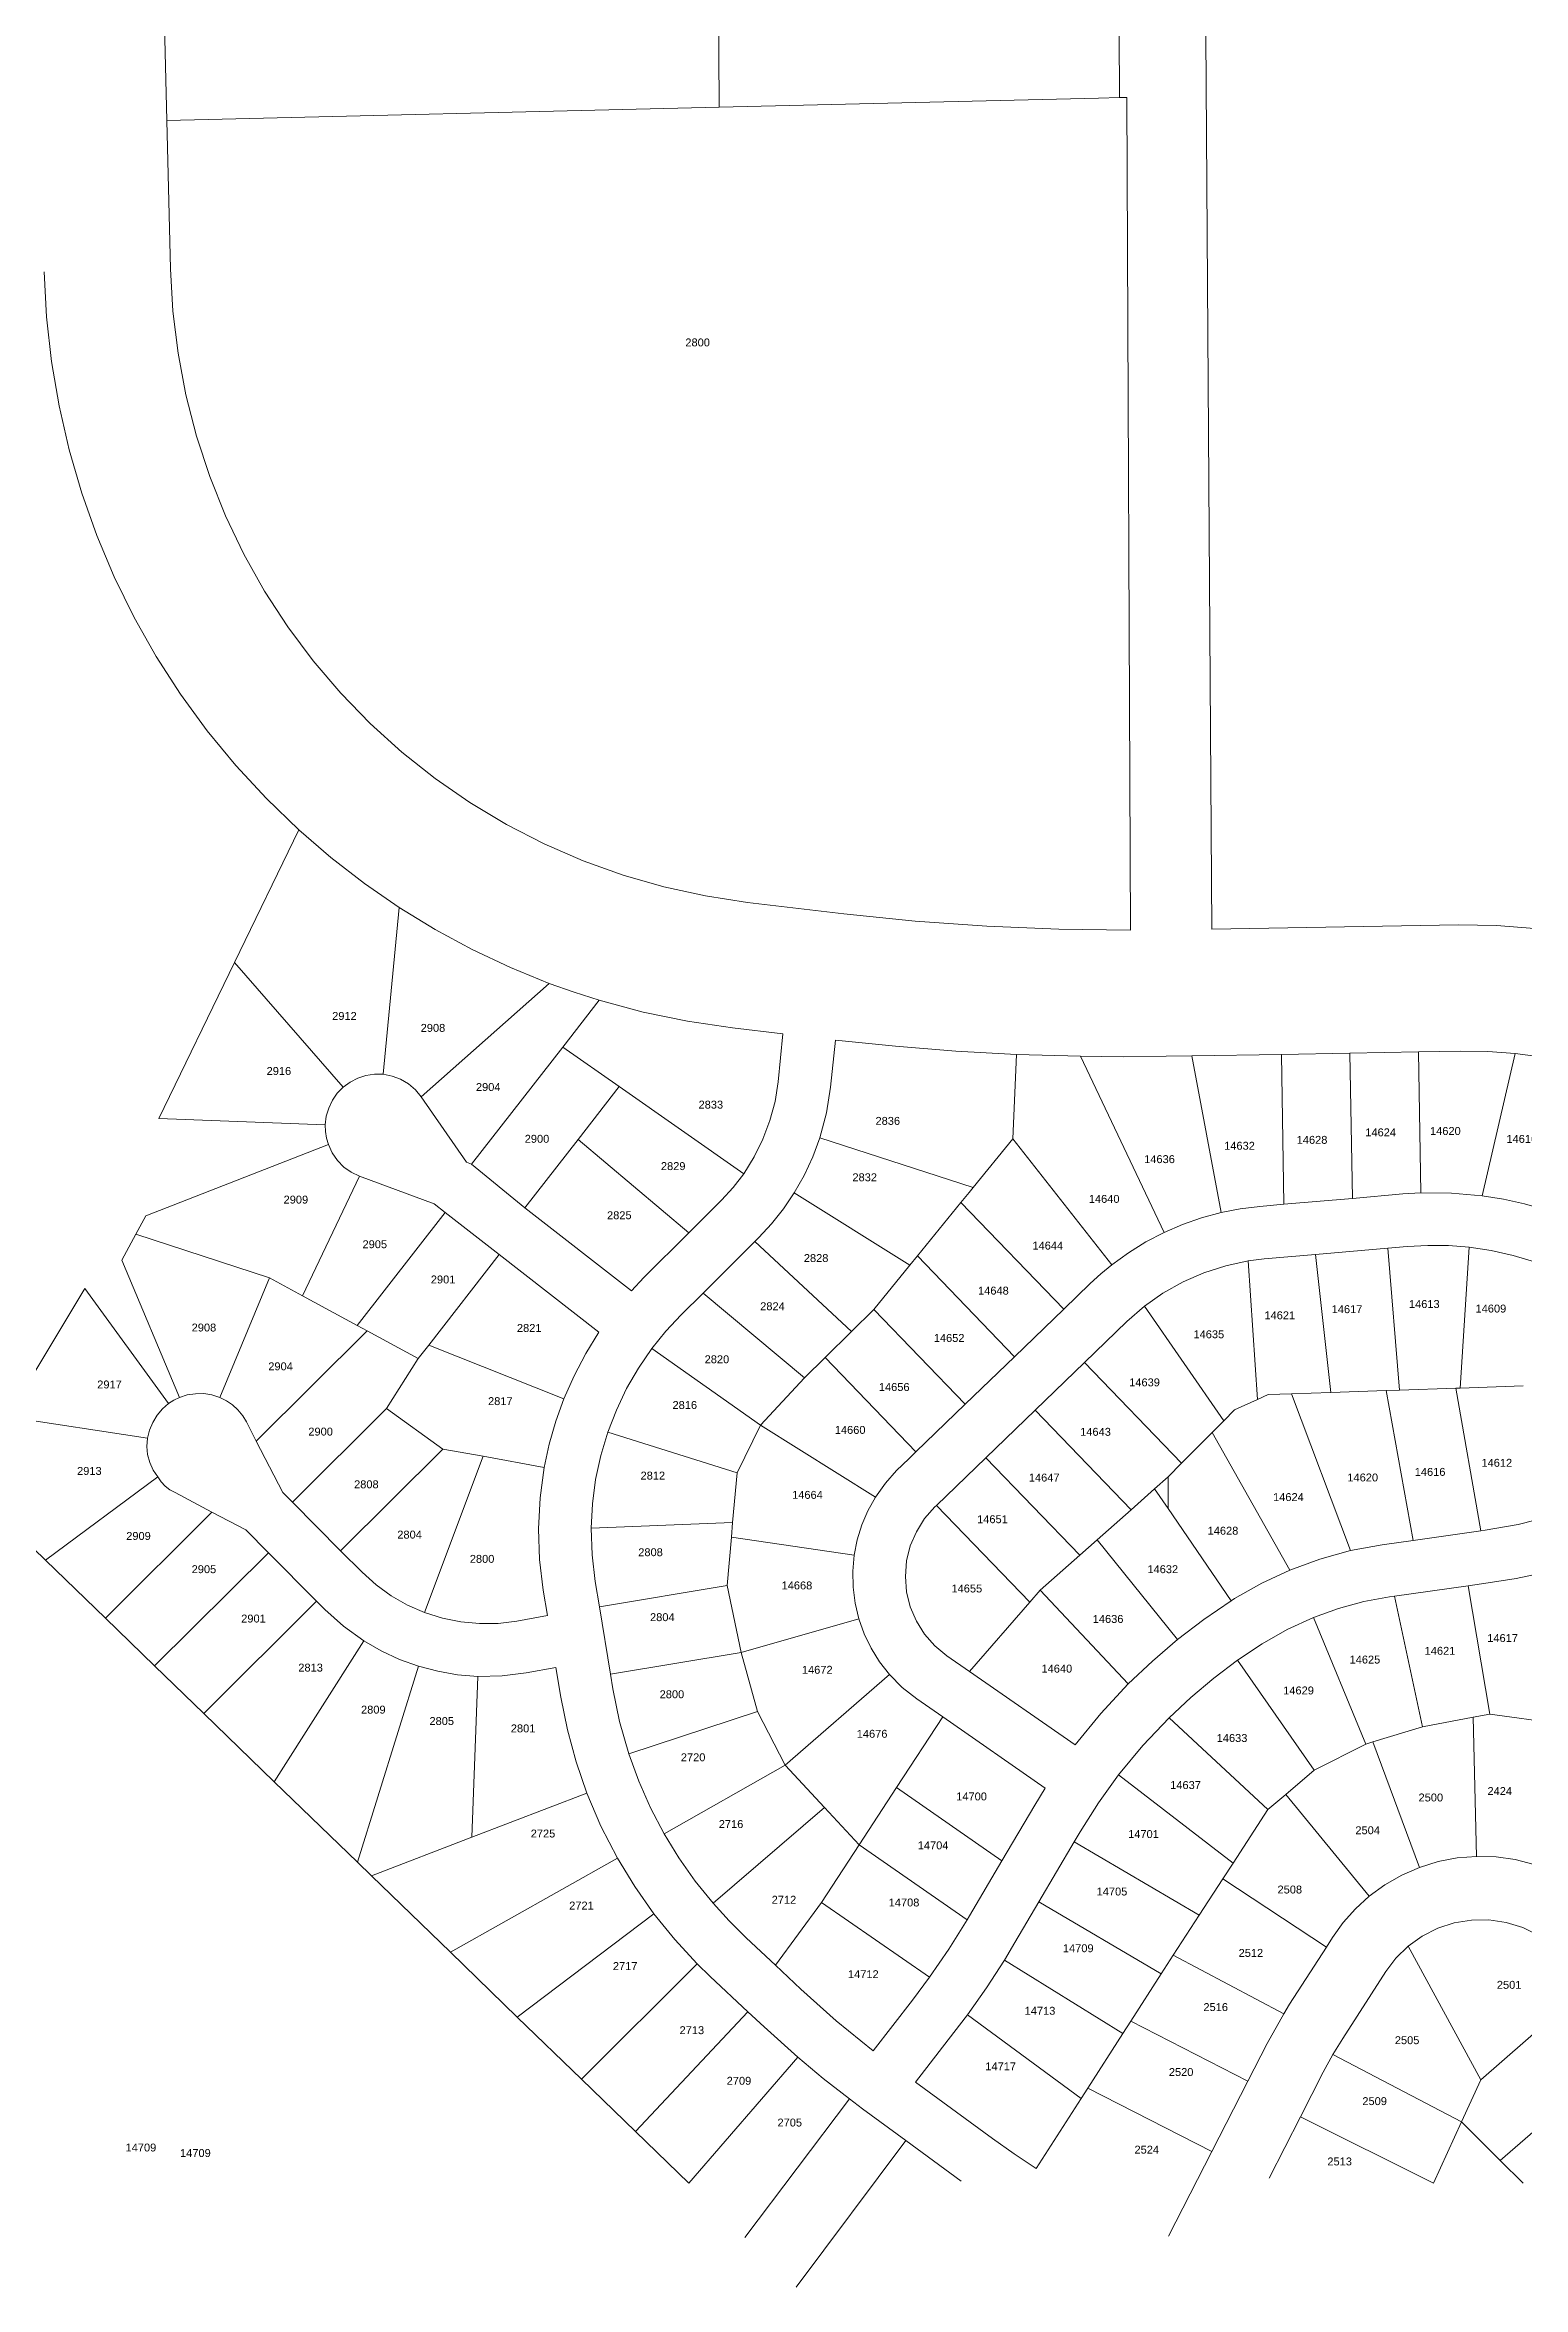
# Model space of a CAD drawing. Header units: feet. Extents: x 865220 to 5618803, y -2240498 to 1935234.
# Drawn here: x 2802032 to 2803435, y 962044 to 964171 of the extents above; entities that cross this region are included whole.
import ezdxf
from ezdxf.enums import TextEntityAlignment as Align

# ---------------------------------------------------------------- set-up
doc = ezdxf.new("R2010")
doc.units = ezdxf.units.FT
doc.header["$LTSCALE"] = 0.015
doc.header["$MEASUREMENT"] = 0
doc.layers.add('Dakota County Addresses', color=7, linetype='Continuous')
doc.layers.add('Dakota County Parcels', color=7, linetype='Continuous')
doc.styles.add('Dimensions 100', font='arial.ttf')

# ---------------------------------------------------------------- blocks, each defined once
blk = doc.blocks.new('ACMAP_ANN_TEMPLATE_Dakota County Addresses')
at = {"layer": 'Dakota County Addresses', "style": 'Dimensions 100'}
blk.add_attdef('DakotaCountyAddress', text='', height=50, dxfattribs=at).set_placement((0, 0), align=Align.CENTER)

msp = doc.modelspace()

# ---------------------------------------------------------------- linework, layer by layer
at = {"layer": 'Dakota County Parcels', "lineweight": 5}
for p, q in [((2802137.5, 964532.6), (2802148, 964099)), ((2802670.6, 964401.5), (2802671.9, 964111.6)), ((2803139.3, 963332.1), (2803133.8, 964179.9)), ((2803051.8, 964120.6), (2803058.8, 964120.8)), ((2803062.4, 963331), (2803058.8, 964120.8)), ((2802148, 964099), (2802671.9, 964111.6)), ((2802151.4, 963958.4), (2802148, 964099)), ((2802212.1, 963300.4), (2802273.1, 963426.1)), ((2802353.1, 963194.3), (2802368.5, 963352.5)), ((2802698.8, 963357.4), (2802790.3, 963346.6)), ((2803139.3, 963332.1), (2803373.4, 963336.1)), ((2802140.4, 963152.4), (2802212.1, 963300.4)), ((2802212.1, 963300.4), (2802315.4, 963182.2)), ((2802389.4, 963172.9), (2802510.8, 963280.6)), ((2802523.6, 963220.1), (2802558.2, 963264.6)), ((2802684.7, 963238.3), (2802732.3, 963232.7)), ((2802727.9, 963187.2), (2802732.3, 963232.7)), ((2802777.6, 963182), (2802782.3, 963226.7)), ((2802437.1, 963109), (2802523.6, 963220.1)), ((2802523.6, 963220.1), (2802577.2, 963182.6)), ((2802950.7, 963133.2), (2802954.1, 963213.2)), ((2802954.1, 963213.2), (2803014.7, 963211.4)), ((2803014.7, 963211.4), (2803094.1, 963044.3)), ((2803096, 963211.4), (2803120.5, 963211.8)), ((2803120.5, 963211.8), (2803205.5, 963213.2)), ((2803120.5, 963211.8), (2803148.2, 963063.2)), ((2803205.5, 963213.2), (2803270.5, 963214.4)), ((2803207.9, 963071), (2803205.5, 963213.2)), ((2803270.5, 963214.4), (2803335.5, 963215.5)), ((2803272.9, 963076.6), (2803270.5, 963214.4)), ((2803335.5, 963215.5), (2803375.5, 963216.2)), ((2803337.8, 963081.8), (2803335.5, 963215.5)), ((2803396, 963079.1), (2803427.1, 963214)), ((2802538.2, 963132.5), (2802577.2, 963182.6)), ((2802577.2, 963182.6), (2802695.4, 963100)), ((2802389.4, 963172.9), (2802432.3, 963110.9)), ((2802140.4, 963152.4), (2802298.3, 963146.4)), ((2802128, 963060), (2802301.3, 963127.6)), ((2802487.8, 963067.6), (2802538.2, 963132.5)), ((2802538.2, 963132.5), (2802643.2, 963043.9)), ((2802767.5, 963134.1), (2802913.1, 963087.1)), ((2802913.1, 963087.1), (2802950.7, 963133.2)), ((2802950.7, 963133.2), (2803044.5, 963013.6)), ((2802276.8, 962984.3), (2802330.9, 963097.7)), ((2802330.9, 963097.7), (2802401.6, 963071.4)), ((2802432.3, 963110.9), (2802437.1, 963109)), ((2802437.1, 963109), (2802487.8, 963067.6)), ((2802743.2, 963081.8), (2802853, 963013.4)), ((2802901.4, 963072.8), (2802909.1, 963082.2)), ((2802909.1, 963082.2), (2802913.1, 963087.1)), ((2803207.9, 963071), (2803272.9, 963076.6)), ((2803272.9, 963076.6), (2803320.5, 963080.8)), ((2803337.8, 963081.8), (2803320.5, 963080.8)), ((2802118.7, 963042.7), (2802128, 963060)), ((2802328.6, 962956.1), (2802412, 963063.3)), ((2802401.6, 963071.4), (2802412, 963063.3)), ((2802412, 963063.3), (2802463.3, 963023.4)), ((2802487.8, 963067.6), (2802588.8, 962989.1)), ((2802643.2, 963043.9), (2802674.2, 963074.8)), ((2802860.1, 963022), (2802901.4, 963072.8)), ((2802901.4, 963072.8), (2802999, 962971.6)), ((2803184.9, 963069), (2803207.9, 963071)), ((2802105.4, 963018.1), (2802118.7, 963042.7)), ((2802118.7, 963042.7), (2802245.4, 963001.3)), ((2802600.6, 963001.5), (2802643.2, 963043.9)), ((2802656.7, 962986.8), (2802705.8, 963035.7)), ((2802705.8, 963035.7), (2802709.5, 963039.4)), ((2802705.8, 963035.7), (2802797.7, 962950.5)), ((2802105.4, 963018.1), (2802159.9, 962887.7)), ((2802396.5, 962937.5), (2802463.3, 963023.4)), ((2802463.3, 963023.4), (2802558, 962949.7)), ((2802818.7, 962971.3), (2802853, 963013.4)), ((2802853, 963013.4), (2802860.1, 963022)), ((2802860.1, 963022), (2802952.3, 962926.5)), ((2803189.2, 963019.2), (2803173.9, 963017.3)), ((2803173.9, 963017.3), (2803182.9, 962886)), ((2803189.2, 963019.2), (2803237.8, 963023.4)), ((2803237.8, 963023.4), (2803306.4, 963029.4)), ((2803237.8, 963023.4), (2803252.4, 962892.6)), ((2803306.4, 963029.4), (2803324.8, 963031)), ((2803306.4, 963029.4), (2803317.4, 962894.8)), ((2803374.9, 962896.8), (2803383.5, 963030.3)), ((2801997.3, 962869.4), (2802070.3, 962991.1)), ((2802070.3, 962991.1), (2802149.7, 962882)), ((2802198.3, 962887.8), (2802245.4, 963001.3)), ((2802245.4, 963001.3), (2802276.8, 962984.3)), ((2802600.6, 963001.5), (2802588.8, 962989.1)), ((2802999, 962971.6), (2803024.1, 962995.8)), ((2802276.8, 962984.3), (2802328.6, 962956.1)), ((2802635.9, 962966.1), (2802656.7, 962986.8)), ((2802656.7, 962986.8), (2802753.1, 962906.4)), ((2802797.7, 962950.5), (2802818.7, 962971.3)), ((2802818.7, 962971.3), (2802905.5, 962881.4)), ((2802952.3, 962926.5), (2802999, 962971.6)), ((2803075.4, 962974.3), (2803058.8, 962959.8)), ((2803075.4, 962974.3), (2803150.7, 962865.6)), ((2802232.9, 962846.5), (2802338.1, 962951)), ((2802328.6, 962956.1), (2802338.1, 962951)), ((2802338.1, 962951), (2802386.6, 962924.7)), ((2802772.5, 962925.6), (2802797.7, 962950.5)), ((2803018.5, 962921), (2803058.8, 962959.8)), ((2802386.6, 962924.7), (2802396.5, 962937.5)), ((2802396.5, 962937.5), (2802524.7, 962886.4)), ((2802608.2, 962934.2), (2802711.3, 962861.7)), ((2802905.5, 962881.4), (2802952.3, 962926.5)), ((2802386.6, 962924.7), (2802356.5, 962877.4)), ((2802711.3, 962861.7), (2802753.1, 962906.4)), ((2802753.1, 962906.4), (2802772.5, 962925.6)), ((2802772.5, 962925.6), (2802858.7, 962836.2)), ((2802971.8, 962875.8), (2803018.5, 962921)), ((2803018.5, 962921), (2803110.8, 962825.4)), ((2803161, 962876), (2803182.9, 962886)), ((2803182.9, 962886), (2803193, 962890.6)), ((2803193, 962890.6), (2803215, 962891.3)), ((2803215, 962891.3), (2803252.4, 962892.6)), ((2803215, 962891.3), (2803271.1, 962742.7)), ((2803252.4, 962892.6), (2803304.9, 962894.4)), ((2803304.9, 962894.4), (2803317.4, 962894.8)), ((2803304.9, 962894.4), (2803330.4, 962752.3)), ((2803317.4, 962894.8), (2803370.9, 962896.6)), ((2803370.9, 962896.6), (2803374.9, 962896.8)), ((2803370.9, 962896.6), (2803394.7, 962761.4)), ((2803374.9, 962896.8), (2803434.9, 962898.8)), ((2801997.3, 962869.4), (2802129.8, 962849.2)), ((2802223.6, 962864.6), (2802232.9, 962846.5)), ((2802267.1, 962788.6), (2802356.5, 962877.4)), ((2802356.5, 962877.4), (2802409.9, 962838.9)), ((2802858.7, 962836.2), (2802905.5, 962881.4)), ((2802925, 962830.7), (2802971.8, 962875.8)), ((2802971.8, 962875.8), (2803062.9, 962781.4)), ((2803139.9, 962854.7), (2803150.7, 962865.6)), ((2803150.7, 962865.6), (2803161, 962876)), ((2802232.9, 962846.5), (2802258.2, 962797.6)), ((2802566.3, 962854.9), (2802689, 962816.5)), ((2802689, 962816.5), (2802711.3, 962861.7)), ((2802711.3, 962861.7), (2802820.3, 962793.3)), ((2803110.8, 962825.4), (2803139.9, 962854.7)), ((2803139.9, 962854.7), (2803213.5, 962724.1)), ((2802312.9, 962742.5), (2802409.9, 962838.9)), ((2802392.4, 962683.8), (2802448.2, 962832)), ((2802409.9, 962838.9), (2802448.2, 962832)), ((2802448.2, 962832), (2802506, 962821.5)), ((2802852, 962829.7), (2802858.7, 962836.2)), ((2802925, 962830.7), (2802878.3, 962785.5)), ((2802925, 962830.7), (2803014.2, 962738.3)), ((2803097.9, 962812.4), (2803110.8, 962825.4)), ((2802033, 962733.4), (2802139.3, 962812.4)), ((2802684.8, 962769.3), (2802689, 962816.5)), ((2803062.9, 962781.4), (2803085.2, 962801.2)), ((2803085.2, 962801.2), (2803097.9, 962812.4)), ((2803085.2, 962801.2), (2803098, 962782.4)), ((2803097.9, 962812.4), (2803098, 962782.4)), ((2801974.4, 962790.1), (2802033, 962733.4)), ((2802089.7, 962678.5), (2802190.8, 962779.1)), ((2802156, 962797.6), (2802190.8, 962779.1)), ((2802190.8, 962779.1), (2802222.8, 962762.3)), ((2802258.2, 962797.6), (2802267.1, 962788.6)), ((2802267.1, 962788.6), (2802312.9, 962742.5)), ((2802876.6, 962784), (2802878.3, 962785.5)), ((2802878.3, 962785.5), (2802966.9, 962693.7)), ((2803030.7, 962752.9), (2803062.9, 962781.4)), ((2803098, 962782.4), (2803157.8, 962694.8)), ((2802222.8, 962762.3), (2802244.3, 962740.6)), ((2802550.6, 962763.9), (2802684.8, 962769.3)), ((2802683.6, 962755.3), (2802684.8, 962769.3)), ((2803330.4, 962752.3), (2803394.7, 962761.4)), ((2803394.7, 962761.4), (2803398.7, 962762)), ((2802136.4, 962633.3), (2802244.3, 962740.6)), ((2802244.3, 962740.6), (2802290.1, 962694.5)), ((2802312.9, 962742.5), (2802333.4, 962722)), ((2802679.5, 962709.5), (2802683.6, 962755.3)), ((2802683.6, 962755.3), (2802800.1, 962738.4)), ((2802976.7, 962705.1), (2803014.2, 962738.3)), ((2803014.2, 962738.3), (2803030.7, 962752.9)), ((2803030.7, 962752.9), (2803107, 962658.2)), ((2803301.1, 962748.2), (2803271.1, 962742.7)), ((2803301.1, 962748.2), (2803330.4, 962752.3)), ((2802033, 962733.4), (2802089.7, 962678.5)), ((2802183.1, 962588.1), (2802290.1, 962694.5)), ((2802290.1, 962694.5), (2802297.9, 962686.7)), ((2802509.1, 962681), (2802505.1, 962705.1)), ((2802554.4, 962713.3), (2802558.4, 962689.4)), ((2802558.4, 962689.4), (2802679.5, 962709.5)), ((2802679.5, 962709.5), (2802692.8, 962645.8)), ((2802909.6, 962627.9), (2802966.9, 962693.7)), ((2802966.9, 962693.7), (2802976.7, 962705.1)), ((2802976.7, 962705.1), (2803060.2, 962616.1)), ((2803161, 962697.3), (2803157.8, 962694.8)), ((2803308.1, 962698.7), (2803312.6, 962699.3)), ((2803312.6, 962699.3), (2803382.6, 962709.2)), ((2803312.6, 962699.3), (2803339.3, 962575.5)), ((2803382.6, 962709.2), (2803405.7, 962712.5)), ((2803382.6, 962709.2), (2803403.2, 962587.6)), ((2802089.7, 962678.5), (2802136.4, 962633.3)), ((2802480.1, 962675.8), (2802509.1, 962681)), ((2802558.4, 962689.4), (2802569, 962625.3)), ((2802692.8, 962645.8), (2802804.5, 962677.9)), ((2803236, 962679.3), (2803285.4, 962559)), ((2802249.9, 962523.4), (2802334.9, 962656.9)), ((2803187.2, 962654.2), (2803163.9, 962638.6)), ((2802136.4, 962633.3), (2802183.1, 962588.1)), ((2802328.8, 962447), (2802386.7, 962632.9)), ((2802489, 962626.6), (2802517.2, 962631.7)), ((2802517.2, 962631.7), (2802521.9, 962603.5)), ((2802569, 962625.3), (2802692.8, 962645.8)), ((2802692.8, 962645.8), (2802708.3, 962589.9)), ((2802888, 962642.9), (2802909.6, 962627.9)), ((2803163.9, 962638.6), (2803236.5, 962534.2)), ((2802437.4, 962470.7), (2802442.9, 962623.3)), ((2802569, 962625.3), (2802571.2, 962611.6)), ((2802734.5, 962539), (2802833.5, 962625.2)), ((2802909.6, 962627.9), (2803009.8, 962558.4)), ((2802183.1, 962588.1), (2802249.9, 962523.4)), ((2802708.3, 962589.9), (2802586.3, 962550)), ((2802708.3, 962589.9), (2802734.5, 962539)), ((2802859.5, 962601.9), (2802884.1, 962584.8)), ((2803387.3, 962584.6), (2803403.2, 962587.6)), ((2803403.2, 962587.6), (2803468, 962578.5)), ((2802840.3, 962517.8), (2802884.1, 962584.8)), ((2802884.1, 962584.8), (2802981.2, 962517.3)), ((2803098.9, 962584.1), (2803192.7, 962497.1)), ((2803292.3, 962561.1), (2803339.3, 962575.5)), ((2803339.3, 962575.5), (2803387.3, 962584.6)), ((2803390.6, 962452.6), (2803387.3, 962584.6)), ((2803236.5, 962534.2), (2803285.4, 962559)), ((2803285.4, 962559), (2803292.3, 962561.1)), ((2803292.3, 962561.1), (2803336.5, 962442.1)), ((2802249.9, 962523.4), (2802328.8, 962447)), ((2802619.9, 962474), (2802734.5, 962539)), ((2802734.5, 962539), (2802771.8, 962498.8)), ((2803050.9, 962529.9), (2803159.6, 962446.3)), ((2803209.5, 962511.3), (2803236.5, 962534.2)), ((2802437.4, 962470.7), (2802546.6, 962512.5)), ((2802804.8, 962463.4), (2802840.3, 962517.8)), ((2802840.3, 962517.8), (2802940.3, 962448.4)), ((2802940.3, 962448.4), (2802971.4, 962501.2)), ((2802981.2, 962517.3), (2802971.4, 962501.2)), ((2803192.7, 962497.1), (2803209.5, 962511.3)), ((2803209.5, 962511.3), (2803288.7, 962414.7)), ((2802666.2, 962408.1), (2802771.8, 962498.8)), ((2802771.8, 962498.8), (2802804.8, 962463.4)), ((2803192.7, 962497.1), (2803159.6, 962446.3)), ((2802342.1, 962434.2), (2802437.4, 962470.7)), ((2802769.2, 962409), (2802804.8, 962463.4)), ((2802804.8, 962463.4), (2802907.2, 962392.3)), ((2802975.4, 962409.5), (2803008.9, 962466.4)), ((2803008.9, 962466.4), (2803014.5, 962475.9)), ((2803008.9, 962466.4), (2803127.3, 962396.7)), ((2802328.8, 962447), (2802342.1, 962434.2)), ((2802417, 962361.7), (2802575.6, 962450.8)), ((2802909.5, 962396.1), (2802940.3, 962448.4)), ((2803159.6, 962446.3), (2803149.9, 962431.4)), ((2802342.1, 962434.2), (2802417, 962361.7)), ((2803149.9, 962431.4), (2803127.3, 962396.7)), ((2803149.9, 962431.4), (2803248.1, 962366.5)), ((2802480.5, 962300.2), (2802610, 962398.2)), ((2802725.4, 962349.3), (2802769.2, 962409)), ((2802769.2, 962409), (2802871.5, 962337.9)), ((2802907.2, 962392.3), (2802909.5, 962396.1)), ((2802952.6, 962370.8), (2802975.4, 962409.5)), ((2802975.4, 962409.5), (2803091.3, 962341.3)), ((2803127.3, 962396.7), (2803102.7, 962359)), ((2802697.6, 962375.3), (2802725.4, 962349.3)), ((2803248.1, 962366.5), (2803254, 962375.7)), ((2802417, 962361.7), (2802480.5, 962300.2)), ((2802942.6, 962354.3), (2802952.6, 962370.8)), ((2802942.6, 962354.3), (2803054.9, 962284.5)), ((2803091.3, 962341.3), (2803102.7, 962359)), ((2803102.7, 962359), (2803207.7, 962303.4)), ((2803213.2, 962312.3), (2803248.1, 962366.5)), ((2803325.6, 962367.3), (2803394.7, 962240.8)), ((2802541.3, 962241.3), (2802651.3, 962350.6)), ((2802651.3, 962350.6), (2802663.4, 962338.8)), ((2802663.4, 962338.8), (2802699.2, 962305.3)), ((2802725.4, 962349.3), (2802749.5, 962326.8)), ((2802855.3, 962316.2), (2802871.5, 962337.9)), ((2803062.5, 962296.2), (2803091.3, 962341.3)), ((2803263.7, 962279.8), (2803304.5, 962343.3)), ((2803394.7, 962240.8), (2803498.2, 962331.1)), ((2802818.1, 962268.3), (2802855.3, 962316.2)), ((2803213.2, 962312.3), (2803207.7, 962303.4)), ((2802480.5, 962300.2), (2802541.3, 962241.3)), ((2802592.7, 962191.5), (2802699.2, 962305.3)), ((2802699.2, 962305.3), (2802714.8, 962290.8)), ((2802714.8, 962290.8), (2802746.5, 962262.3)), ((2802894.8, 962285.5), (2802907.5, 962302.4)), ((2802907.5, 962302.4), (2803015.5, 962223)), ((2803054.9, 962284.5), (2803062.5, 962296.2)), ((2803062.5, 962296.2), (2803173.5, 962239.3)), ((2803207.7, 962303.4), (2803191.8, 962275.1)), ((2802858.3, 962238.5), (2802894.8, 962285.5)), ((2803021.8, 962232.8), (2803054.9, 962284.5)), ((2803173.5, 962239.3), (2803191.8, 962275.1)), ((2803263.7, 962279.8), (2803254.3, 962264.6)), ((2803412.9, 962164.1), (2803545.1, 962279.1)), ((2802643.4, 962142.5), (2802746.5, 962262.3)), ((2803223.5, 962205.5), (2803245.2, 962247.8)), ((2803254.3, 962264.6), (2803245.2, 962247.8)), ((2803254.3, 962264.6), (2803376.4, 962200.9)), ((2802541.3, 962241.3), (2802592.7, 962191.5)), ((2802858.3, 962238.5), (2802931.2, 962185)), ((2803015.5, 962223), (2803021.8, 962232.8)), ((2803021.8, 962232.8), (2803139.3, 962172.6)), ((2803139.3, 962172.6), (2803173.5, 962239.3)), ((2803376.4, 962200.9), (2803394.7, 962240.8)), ((2802696.4, 962091.2), (2802795.7, 962222.5)), ((2802795.7, 962222.5), (2802808, 962213.3)), ((2802808, 962213.3), (2802849.2, 962183.1)), ((2802972.9, 962156.5), (2803015.5, 962223)), ((2803193.9, 962147.5), (2803223.5, 962205.5)), ((2803223.5, 962205.5), (2803349.7, 962142.8)), ((2802592.7, 962191.5), (2802643.4, 962142.5)), ((2802745.1, 962044), (2802849.2, 962183.1)), ((2802849.2, 962183.1), (2802901.6, 962144.7)), ((2803349.7, 962142.8), (2803376.4, 962200.9)), ((2803376.4, 962200.9), (2803412.9, 962164.1)), ((2803098.2, 962092.5), (2803139.3, 962172.6)), ((2803412.9, 962164.1), (2803434.8, 962142.8))]:
    msp.add_line(p, q, dxfattribs=at)
for points in [[(2803051.8, 964120.6), (2803050, 964488.3), (2803050, 964488.3)], [(2802671.9, 964111.6), (2803031.8, 964120.2), (2803051.8, 964120.6)], [(2802031.5, 963955.4), (2802033.8, 963912.8), (2802038.5, 963870.3), (2802045.7, 963828.2), (2802055.2, 963786.6), (2802067.2, 963745.6), (2802081.5, 963705.4), (2802098.1, 963666), (2802117, 963627.7), (2802138, 963590.6), (2802161.1, 963554.7), (2802186.3, 963520.2), (2802213.4, 963487.2), (2802242.4, 963455.8), (2802273.1, 963426.1)], [(2802151.4, 963958.4), (2802153.7, 963918.2), (2802158.6, 963878.2), (2802166.1, 963838.6), (2802176.1, 963799.6), (2802188.7, 963761.3), (2802203.7, 963723.9), (2802221, 963687.6), (2802240.8, 963652.5), (2802262.7, 963618.7), (2802286.8, 963586.4), (2802313, 963555.8), (2802341, 963526.9), (2802370.9, 963499.9), (2802402.5, 963474.9), (2802435.6, 963452), (2802470.2, 963431.3), (2802506, 963412.9), (2802543, 963396.8), (2802580.9, 963383.2), (2802619.6, 963372.1), (2802658.9, 963363.5), (2802698.8, 963357.4)], [(2802273.1, 963426.1), (2802303.6, 963399.9), (2802335.4, 963375.3), (2802368.5, 963352.5)], [(2802368.5, 963352.5), (2802402.6, 963331.7), (2802437.8, 963312.7), (2802473.9, 963295.7), (2802510.8, 963280.6)], [(2802790.3, 963346.6), (2802858.1, 963339.7), (2802926.1, 963334.8), (2802994.3, 963331.9), (2803062.4, 963331)], [(2803768.6, 963182.3), (2803741.5, 963206.4), (2803712.9, 963228.7), (2803683, 963249.1), (2803651.8, 963267.5), (2803619.4, 963283.8), (2803586.1, 963298.1), (2803551.9, 963310.1), (2803517, 963319.9), (2803481.6, 963327.5), (2803445.7, 963332.7), (2803409.6, 963335.6), (2803373.4, 963336.1)], [(2802510.8, 963280.6), (2802534.4, 963272.2), (2802558.2, 963264.6)], [(2802558.2, 963264.6), (2802599.8, 963253.4), (2802642, 963244.6), (2802684.7, 963238.3)], [(2802782.3, 963226.7), (2802839.4, 963220.9), (2802896.7, 963216.3), (2802954.1, 963213.2)], [(2803014.7, 963211.4), (2803055.3, 963211), (2803096, 963211.4)], [(2803427.1, 963214), (2803401.3, 963215.8), (2803375.5, 963216.2)], [(2803505.5, 963198.8), (2803479.7, 963205.5), (2803453.5, 963210.5), (2803427.1, 963214)], [(2802315.4, 963182.2), (2802309.7, 963176.3), (2802305.1, 963169.7), (2802301.6, 963162.3), (2802299.3, 963154.5), (2802298.3, 963146.4)], [(2802353.1, 963194.3), (2802345, 963194.4), (2802336.9, 963193.2), (2802329.2, 963190.7), (2802321.9, 963187), (2802315.4, 963182.2)], [(2802389.4, 963172.9), (2802383.9, 963179.6), (2802377.3, 963185.2), (2802369.8, 963189.6), (2802361.7, 963192.7), (2802353.1, 963194.3)], [(2802695.4, 963100), (2802705.3, 963116), (2802713.6, 963132.8), (2802720.2, 963150.4), (2802725, 963168.6), (2802727.9, 963187.2)], [(2802767.5, 963134.1), (2802773.8, 963157.8), (2802777.6, 963182)], [(2802298.3, 963146.4), (2802298.5, 963140), (2802299.5, 963133.7), (2802301.3, 963127.6)], [(2802301.3, 963127.6), (2802304.9, 963119.7), (2802309.8, 963112.6), (2802316, 963106.4), (2802323, 963101.4), (2802330.9, 963097.7)], [(2802743.2, 963081.8), (2802752.7, 963098.5), (2802760.8, 963116), (2802767.5, 963134.1)], [(2802674.2, 963074.8), (2802685.3, 963086.9), (2802695.4, 963100)], [(2802709.5, 963039.4), (2802721.8, 963052.6), (2802733, 963066.8), (2802743.2, 963081.8)], [(2803396, 963079.1), (2803366.9, 963081.7), (2803337.8, 963081.8)], [(2803455.6, 963065.9), (2803436, 963071.5), (2803416.1, 963075.9), (2803396, 963079.1)], [(2803148.2, 963063.2), (2803129.7, 963058.2), (2803111.7, 963051.9), (2803094.1, 963044.3)], [(2803184.9, 963069), (2803166.4, 963066.7), (2803148.2, 963063.2)], [(2803094.1, 963044.3), (2803076.9, 963035.3), (2803060.3, 963025.1), (2803044.5, 963013.6)], [(2803044.5, 963013.6), (2803034.1, 963005), (2803024.1, 962995.8)], [(2803173.9, 963017.3), (2803152.6, 963012.8), (2803132, 963006.1), (2803112.1, 962997.4), (2803093.1, 962986.8), (2803075.4, 962974.3)], [(2803383.5, 963030.3), (2803364, 963031.8), (2803344.4, 963032), (2803324.8, 963031)], [(2803465.6, 963009.1), (2803445.7, 963016.6), (2803425.3, 963022.6), (2803404.6, 963027.2), (2803383.5, 963030.3)], [(2802558, 962949.7), (2802545.4, 962929.4), (2802534.3, 962908.3), (2802524.7, 962886.4)], [(2802635.9, 962966.1), (2802621.5, 962950.7), (2802608.2, 962934.2)], [(2802608.2, 962934.2), (2802595.5, 962915.7), (2802584.2, 962896.2), (2802574.5, 962875.9), (2802566.3, 962854.9)], [(2802159.9, 962887.7), (2802154.7, 962885.2), (2802149.7, 962882)], [(2802198.3, 962887.8), (2802190.8, 962890.2), (2802183.1, 962891.5), (2802175.2, 962891.4), (2802167.4, 962890.2), (2802159.9, 962887.7)], [(2802223.6, 962864.6), (2802220, 962870.5), (2802215.5, 962876), (2802210.4, 962880.7), (2802204.6, 962884.7), (2802198.3, 962887.8)], [(2802524.7, 962886.4), (2802517, 962865.2), (2802510.8, 962843.5), (2802506, 962821.5)], [(2802149.7, 962882), (2802143.8, 962876.9), (2802138.7, 962870.9), (2802134.6, 962864.1), (2802131.6, 962856.9), (2802129.8, 962849.2)], [(2802129.8, 962849.2), (2802129.1, 962841.4), (2802129.8, 962833.6), (2802131.8, 962826), (2802135, 962818.9), (2802139.3, 962812.4)], [(2802566.3, 962854.9), (2802559.7, 962832.7), (2802554.8, 962810), (2802551.8, 962787.1), (2802550.6, 962763.9)], [(2802506, 962821.5), (2802502.1, 962792.5), (2802500.6, 962763.3), (2802501.6, 962734.1), (2802505.1, 962705.1)], [(2802852, 962829.7), (2802840.3, 962818.6), (2802829.7, 962806.4), (2802820.3, 962793.3)], [(2802139.3, 962812.4), (2802142.6, 962807.8), (2802146.5, 962803.7), (2802151, 962800.3), (2802156, 962797.6)], [(2802820.3, 962793.3), (2802813.1, 962780.4), (2802807.3, 962766.9), (2802803, 962752.8), (2802800.1, 962738.4)], [(2802876.6, 962784), (2802866.9, 962773), (2802859.1, 962760.5), (2802853.3, 962747), (2802849.8, 962732.8), (2802848.7, 962718.1), (2802849.8, 962703.5), (2802853.3, 962689.2), (2802859.1, 962675.7), (2802866.9, 962663.3), (2802876.6, 962652.3), (2802888, 962642.9)], [(2802550.6, 962763.9), (2802551.4, 962738.5), (2802554.4, 962713.3)], [(2803398.7, 962762), (2803430.1, 962767.5), (2803461.1, 962775.1)], [(2802800.1, 962738.4), (2802798.8, 962723.2), (2802799, 962707.9), (2802801, 962692.7), (2802804.5, 962677.9)], [(2803271.1, 962742.7), (2803241.9, 962734.6), (2803213.5, 962724.1)], [(2802333.4, 962722), (2802346.5, 962710.1), (2802360.8, 962699.7), (2802376.2, 962690.9), (2802392.4, 962683.8)], [(2803213.5, 962724.1), (2803186.8, 962711.6), (2803161, 962697.3)], [(2803405.7, 962712.5), (2803428.2, 962716.2), (2803450.5, 962720.8)], [(2803157.8, 962694.8), (2803131.9, 962677.2), (2803107, 962658.2)], [(2803308.1, 962698.7), (2803283.6, 962694.2), (2803259.5, 962687.7), (2803236, 962679.3)], [(2802297.9, 962686.7), (2802315.6, 962670.8), (2802334.9, 962656.9)], [(2802392.4, 962683.8), (2802409.4, 962678.4), (2802426.9, 962674.9), (2802444.6, 962673.3), (2802462.4, 962673.6), (2802480.1, 962675.8)], [(2802804.5, 962677.9), (2802809.6, 962663.6), (2802816.2, 962650), (2802824.1, 962637.1), (2802833.5, 962625.2)], [(2803236, 962679.3), (2803211, 962667.9), (2803187.2, 962654.2)], [(2802334.9, 962656.9), (2802351.4, 962647.4), (2802368.7, 962639.4), (2802386.7, 962632.9)], [(2803107, 962658.2), (2803083, 962637.8), (2803060.2, 962616.1)], [(2802386.7, 962632.9), (2802405.1, 962628.1), (2802423.9, 962624.8), (2802442.9, 962623.3)], [(2803163.9, 962638.6), (2803141.3, 962621.6), (2803119.6, 962603.4), (2803098.9, 962584.1)], [(2802442.9, 962623.3), (2802466, 962623.7), (2802489, 962626.6)], [(2802571.2, 962611.6), (2802577.6, 962580.5), (2802586.3, 962550)], [(2802833.5, 962625.2), (2802845.7, 962612.7), (2802859.5, 962601.9)], [(2803060.2, 962616.1), (2803034, 962588.1), (2803009.8, 962558.4)], [(2802521.9, 962603.5), (2802528.1, 962572.6), (2802536.3, 962542.3), (2802546.6, 962512.5)], [(2803098.9, 962584.1), (2803074, 962557.8), (2803050.9, 962529.9)], [(2802586.3, 962550), (2802595.8, 962523.9), (2802607, 962498.6), (2802619.9, 962474)], [(2803050.9, 962529.9), (2803031.9, 962503.4), (2803014.5, 962475.9)], [(2802546.6, 962512.5), (2802559.9, 962481.2), (2802575.6, 962450.8)], [(2802619.9, 962474), (2802633.9, 962451.1), (2802649.3, 962429.1), (2802666.2, 962408.1)], [(2802575.6, 962450.8), (2802591.9, 962423.9), (2802610, 962398.2)], [(2803336.5, 962442.1), (2803319.6, 962434.8), (2803303.6, 962425.6), (2803288.7, 962414.7)], [(2803390.6, 962452.6), (2803372.2, 962451.1), (2803354.1, 962447.6), (2803336.5, 962442.1)], [(2803445.2, 962444.9), (2803427.3, 962449.5), (2803409.1, 962452), (2803390.6, 962452.6)], [(2802610, 962398.2), (2802629.9, 962373.7), (2802651.3, 962350.6)], [(2802666.2, 962408.1), (2802681.4, 962391.3), (2802697.6, 962375.3)], [(2803288.7, 962414.7), (2803275.8, 962402.9), (2803264.2, 962389.9), (2803254, 962375.7)], [(2802871.5, 962337.9), (2802889.9, 962364.7), (2802907.2, 962392.3)], [(2803474.8, 962357.1), (2803462.8, 962368.5), (2803449.2, 962377.9), (2803434.4, 962385.1), (2803418.6, 962390), (2803402.2, 962392.4), (2803385.7, 962392.2), (2803369.4, 962389.6), (2803353.7, 962384.4), (2803339, 962377), (2803325.6, 962367.3)], [(2802907.5, 962302.4), (2802925.6, 962328), (2802942.6, 962354.3)], [(2803325.6, 962367.3), (2803314.1, 962356.1), (2803304.5, 962343.3)], [(2802749.5, 962326.8), (2802783.1, 962296.7), (2802818.1, 962268.3)], [(2802746.5, 962262.3), (2802770.8, 962242), (2802795.7, 962222.5)], [(2802931.2, 962185), (2802951.8, 962170.4), (2802972.9, 962156.5)]]:
    msp.add_lwpolyline(points, dxfattribs=at)

# ---------------------------------------------------------------- block references
at = {"layer": 'Dakota County Addresses', "lineweight": 5, "xscale": 0.15, "yscale": 0.15, "zscale": 0.15}
for p, values in [((2802651.6, 963884.7), {'DakotaCountyAddress': '2800'}), ((2802316.5, 963245.9), {'DakotaCountyAddress': '2912'}), ((2802400.5, 963234.6), {'DakotaCountyAddress': '2908'}), ((2802254.3, 963193.7), {'DakotaCountyAddress': '2916'}), ((2802452.9, 963178.5), {'DakotaCountyAddress': '2904'}), ((2802664.1, 963161.8), {'DakotaCountyAddress': '2833'}), ((2802832, 963146.4), {'DakotaCountyAddress': '2836'}), ((2803299.6, 963135.5), {'DakotaCountyAddress': '14624'}), ((2803361, 963136.8), {'DakotaCountyAddress': '14620'}), ((2802499.2, 963129.4), {'DakotaCountyAddress': '2900'}), ((2803089.8, 963110.1), {'DakotaCountyAddress': '14636'}), ((2803165.7, 963122.8), {'DakotaCountyAddress': '14632'}), ((2803234.5, 963128.4), {'DakotaCountyAddress': '14628'}), ((2803433.5, 963129.3), {'DakotaCountyAddress': '14616'}), ((2802628.4, 963103.5), {'DakotaCountyAddress': '2829'}), ((2802810.1, 963092.9), {'DakotaCountyAddress': '2832'}), ((2802270.4, 963071.7), {'DakotaCountyAddress': '2909'}), ((2803037.3, 963072.4), {'DakotaCountyAddress': '14640'}), ((2802577.3, 963056.9), {'DakotaCountyAddress': '2825'}), ((2802345.3, 963029.4), {'DakotaCountyAddress': '2905'}), ((2802983.8, 963028.1), {'DakotaCountyAddress': '14644'}), ((2802764, 963016.3), {'DakotaCountyAddress': '2828'}), ((2802410.1, 962996), {'DakotaCountyAddress': '2901'}), ((2802932.2, 962985.4), {'DakotaCountyAddress': '14648'}), ((2802722.6, 962970.6), {'DakotaCountyAddress': '2824'}), ((2803203.9, 962962), {'DakotaCountyAddress': '14621'}), ((2803267.7, 962967.8), {'DakotaCountyAddress': '14617'}), ((2803341, 962972.7), {'DakotaCountyAddress': '14613'}), ((2803404.2, 962968.4), {'DakotaCountyAddress': '14609'}), ((2802183.2, 962950.4), {'DakotaCountyAddress': '2908'}), ((2802491.8, 962950), {'DakotaCountyAddress': '2821'}), ((2802890.2, 962940.5), {'DakotaCountyAddress': '14652'}), ((2803136.6, 962944), {'DakotaCountyAddress': '14635'}), ((2802669.9, 962920.3), {'DakotaCountyAddress': '2820'}), ((2802255.9, 962913.6), {'DakotaCountyAddress': '2904'}), ((2803075.6, 962898.4), {'DakotaCountyAddress': '14639'}), ((2802093.6, 962896.4), {'DakotaCountyAddress': '2917'}), ((2802464.4, 962880.6), {'DakotaCountyAddress': '2817'}), ((2802639.4, 962876.9), {'DakotaCountyAddress': '2816'}), ((2802838.1, 962894), {'DakotaCountyAddress': '14656'}), ((2802293.9, 962851.7), {'DakotaCountyAddress': '2900'}), ((2802796.3, 962853.3), {'DakotaCountyAddress': '14660'}), ((2803029.1, 962851.5), {'DakotaCountyAddress': '14643'}), ((2802074.5, 962814.4), {'DakotaCountyAddress': '2913'}), ((2803346.5, 962813.5), {'DakotaCountyAddress': '14616'}), ((2803409.8, 962822.1), {'DakotaCountyAddress': '14612'}), ((2802337.3, 962801.7), {'DakotaCountyAddress': '2808'}), ((2802609.1, 962810), {'DakotaCountyAddress': '2812'}), ((2802755.8, 962791.7), {'DakotaCountyAddress': '14664'}), ((2802980.4, 962808.1), {'DakotaCountyAddress': '14647'}), ((2803282.6, 962808.2), {'DakotaCountyAddress': '14620'}), ((2803212.1, 962789.6), {'DakotaCountyAddress': '14624'}), ((2802121.1, 962752.7), {'DakotaCountyAddress': '2909'}), ((2802378.3, 962754), {'DakotaCountyAddress': '2804'}), ((2802931.3, 962768.6), {'DakotaCountyAddress': '14651'}), ((2803150, 962757.7), {'DakotaCountyAddress': '14628'}), ((2802447.1, 962731), {'DakotaCountyAddress': '2800'}), ((2802606.9, 962737.3), {'DakotaCountyAddress': '2808'}), ((2802183.2, 962721.2), {'DakotaCountyAddress': '2905'}), ((2803092.9, 962721.2), {'DakotaCountyAddress': '14632'}), ((2802745.8, 962705.8), {'DakotaCountyAddress': '14668'}), ((2802907, 962702.9), {'DakotaCountyAddress': '14655'}), ((2802230.2, 962674.4), {'DakotaCountyAddress': '2901'}), ((2802618.1, 962675.7), {'DakotaCountyAddress': '2804'}), ((2803041, 962674), {'DakotaCountyAddress': '14636'}), ((2803355.9, 962643.8), {'DakotaCountyAddress': '14621'}), ((2803415.3, 962655.9), {'DakotaCountyAddress': '14617'}), ((2802284.4, 962627.9), {'DakotaCountyAddress': '2813'}), ((2802765.1, 962625.8), {'DakotaCountyAddress': '14672'}), ((2802992.4, 962626.9), {'DakotaCountyAddress': '14640'}), ((2803284.7, 962635.5), {'DakotaCountyAddress': '14625'}), ((2802627.2, 962602.6), {'DakotaCountyAddress': '2800'}), ((2803221.7, 962606.2), {'DakotaCountyAddress': '14629'}), ((2802343.9, 962588), {'DakotaCountyAddress': '2809'}), ((2802408.8, 962577.2), {'DakotaCountyAddress': '2805'}), ((2802486, 962570.2), {'DakotaCountyAddress': '2801'}), ((2802817.1, 962565.1), {'DakotaCountyAddress': '14676'}), ((2803158.6, 962561.1), {'DakotaCountyAddress': '14633'}), ((2802647.3, 962542.8), {'DakotaCountyAddress': '2720'}), ((2803114.5, 962516.5), {'DakotaCountyAddress': '14637'}), ((2802911.5, 962505.7), {'DakotaCountyAddress': '14700'}), ((2803347.2, 962504.7), {'DakotaCountyAddress': '2500'}), ((2803412.6, 962510.8), {'DakotaCountyAddress': '2424'}), ((2802683.3, 962479.5), {'DakotaCountyAddress': '2716'}), ((2803287.3, 962473.6), {'DakotaCountyAddress': '2504'}), ((2802504.9, 962470.5), {'DakotaCountyAddress': '2725'}), ((2802875, 962459.3), {'DakotaCountyAddress': '14704'}), ((2803074.6, 962470), {'DakotaCountyAddress': '14701'}), ((2803044.7, 962415.5), {'DakotaCountyAddress': '14705'}), ((2803213.4, 962417.4), {'DakotaCountyAddress': '2508'}), ((2802541.4, 962402.2), {'DakotaCountyAddress': '2721'}), ((2802733.5, 962407.7), {'DakotaCountyAddress': '2712'}), ((2802847.4, 962405.1), {'DakotaCountyAddress': '14708'}), ((2802582.8, 962344.8), {'DakotaCountyAddress': '2717'}), ((2803012.7, 962361.7), {'DakotaCountyAddress': '14709'}), ((2803176.5, 962357.3), {'DakotaCountyAddress': '2512'}), ((2802808.8, 962337.1), {'DakotaCountyAddress': '14712'}), ((2803421.5, 962327), {'DakotaCountyAddress': '2501'}), ((2802976.4, 962302.4), {'DakotaCountyAddress': '14713'}), ((2803143.1, 962305.9), {'DakotaCountyAddress': '2516'}), ((2802646.1, 962284), {'DakotaCountyAddress': '2713'}), ((2803324.7, 962274.5), {'DakotaCountyAddress': '2505'}), ((2802939.1, 962249.7), {'DakotaCountyAddress': '14717'}), ((2803110.3, 962244.3), {'DakotaCountyAddress': '2520'}), ((2802690.8, 962236), {'DakotaCountyAddress': '2709'}), ((2802739, 962196.4), {'DakotaCountyAddress': '2705'}), ((2803293.9, 962216.7), {'DakotaCountyAddress': '2509'}), ((2802123.4, 962172.7), {'DakotaCountyAddress': '14709'}), ((2802175.1, 962167.5), {'DakotaCountyAddress': '14709'}), ((2803077.7, 962170.7), {'DakotaCountyAddress': '2524'}), ((2803260.7, 962159.5), {'DakotaCountyAddress': '2513'})]:
    msp.add_blockref('ACMAP_ANN_TEMPLATE_Dakota County Addresses', p, dxfattribs=at).add_auto_attribs(values)

doc.saveas('drawing.dxf')
